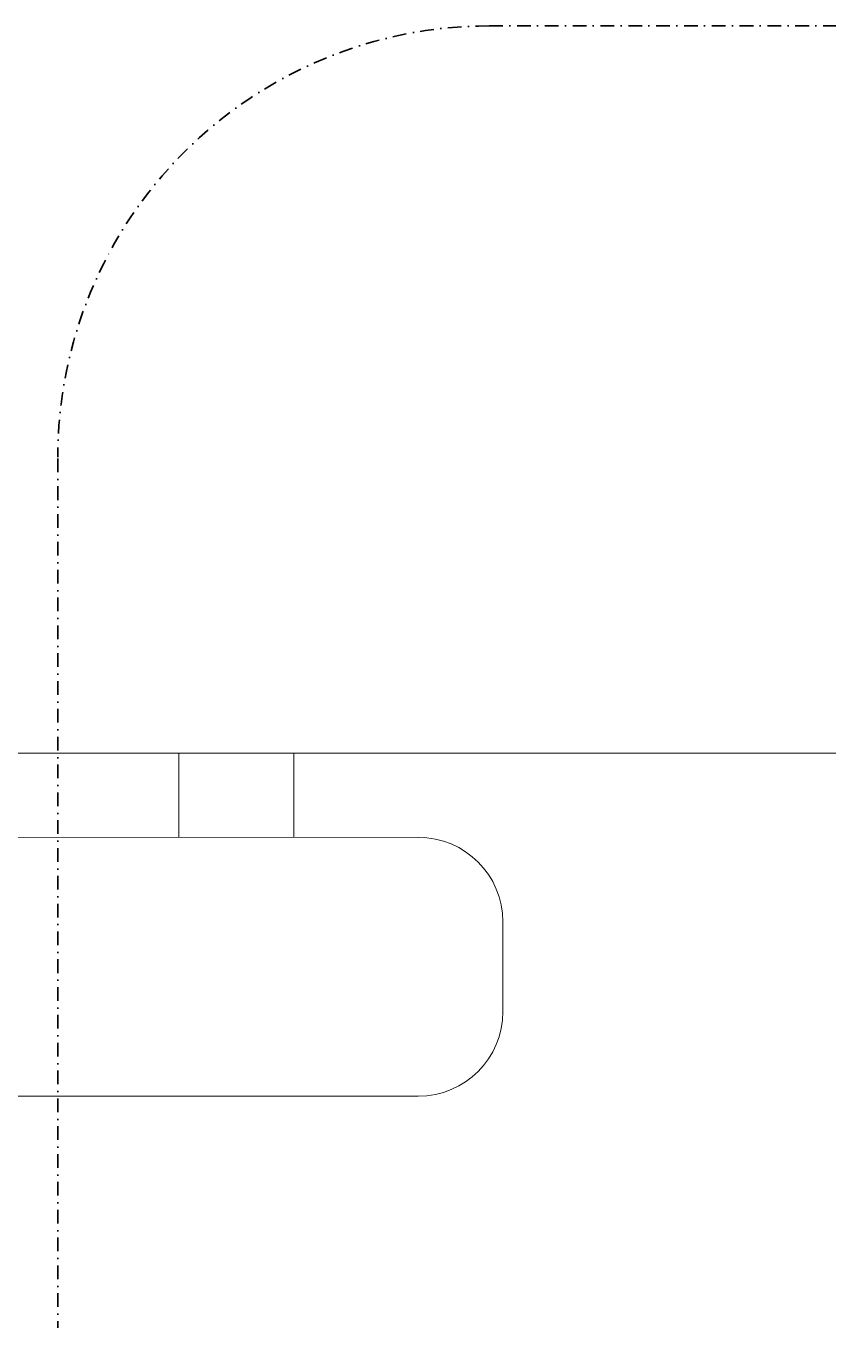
# Model space of a CAD drawing. Extents: x -12260 to 184725, y -29287 to 19916.
# Drawn here: x 39842.3 to 40028.2, y 6135 to 6435.1 of the extents above; entities that cross this region are included whole.
import ezdxf

# ---------------------------------------------------------------- set-up
doc = ezdxf.new("R2010")
doc.units = 0
doc.header["$LTSCALE"] = 0.25
doc.linetypes.add('DASHDOT', pattern=[25.4, 12.7, -6.35, 0, -6.35])
for name, color, linetype, lineweight in [('01-First Floor-FUR$0$LOADING', 253, 'Continuous', 5), ('01-First Floor-FUR$0$NEW Wall', 166, 'Continuous', 5), ('E-LITE-CLNG-CNDT', 6, 'DASHDOT', 35)]:
    doc.layers.add(name, color=color, linetype=linetype, lineweight=lineweight)

# ---------------------------------------------------------------- blocks, each defined once
blk = doc.blocks.new('*X334')
at = {"color": 0}
for p, q in [((5, 3), (5, 3)), ((5, 3), (5, 3)), ((5, 3), (5, 3)), ((5, 3), (5, 3)), ((5, 3), (5, 3)), ((5, 3), (5, 3)), ((5, 3), (5, 3)), ((5, 3), (5, 3)), ((5, 3), (5, 3)), ((5, 3), (5, 3)), ((5, 3), (5, 3)), ((5, 3), (5, 3)), ((5, 3), (5, 3)), ((5, 3), (5, 3)), ((5, 3), (5, 3)), ((5, 3), (5, 3)), ((5, 3), (5, 3)), ((5, 3), (5, 3)), ((5, 3), (5, 3)), ((5, 3), (5, 3)), ((5, 3), (5, 3)), ((5, 3), (5, 3)), ((5, 3), (5, 3)), ((5, 3), (5, 3)), ((5, 3), (5, 3)), ((5, 3), (5, 3)), ((5, 3), (5, 3)), ((5, 3), (5, 3)), ((5, 3), (5, 3)), ((5, 3), (5, 3)), ((5, 3), (5, 3)), ((5, 3), (5, 3)), ((5, 3), (5, 3)), ((5, 3), (5, 3)), ((5, 3), (5, 3)), ((5, 3), (5, 3)), ((5, 3), (5, 3)), ((5, 3), (5, 3)), ((5, 3), (5, 3)), ((5, 3), (5, 3)), ((5, 3), (5, 3)), ((5, 3), (5, 3)), ((5, 3), (5, 3)), ((5, 3), (5, 3)), ((5, 3), (5, 3)), ((5, 3), (5, 3)), ((5, 3), (5, 3)), ((5, 3), (5, 3)), ((5, 3), (5, 3)), ((5, 3), (5, 3)), ((5, 3), (5, 3)), ((5, 3), (5, 3)), ((5, 3), (5, 3)), ((5, 3), (5, 3)), ((5, 3), (5, 3)), ((5, 3), (5, 3)), ((5, 3), (5, 3)), ((5, 3), (5, 3)), ((5, 3), (5, 3)), ((5, 3), (5, 3)), ((5, 3), (5, 3)), ((5, 3), (5, 3)), ((5, 3), (5, 3)), ((5, 3), (5, 3)), ((5, 3), (5, 3)), ((5, 3), (5, 3)), ((6, 3), (5, 3)), ((5, 3), (5, 3)), ((6, 3), (5, 3)), ((5, 3), (5, 3)), ((6, 3), (5, 3)), ((5, 3), (5, 3)), ((6, 3), (5, 3)), ((5, 3), (5, 3)), ((5, 3), (5, 3)), ((5, 3), (5, 3)), ((5, 3), (5, 3)), ((5, 3), (5, 3)), ((5, 3), (5, 3)), ((5, 3), (5, 3)), ((5, 3), (5, 3)), ((5, 3), (5, 3)), ((5, 3), (5, 3)), ((5, 3), (5, 3)), ((5, 3), (5, 3)), ((5, 3), (5, 3)), ((5, 3), (5, 3)), ((5, 3), (5, 3)), ((5, 3), (5, 3)), ((5, 3), (5, 3)), ((5, 3), (5, 3)), ((5, 3), (5, 3)), ((5, 3), (5, 3)), ((5, 3), (5, 3)), ((5, 3), (5, 3)), ((5, 3), (5, 3)), ((6, 3), (6, 3)), ((6, 3), (6, 3)), ((6, 3), (6, 3)), ((6, 3), (6, 3)), ((6, 3), (6, 3)), ((6, 3), (6, 3)), ((6, 3), (6, 3)), ((6, 3), (6, 3)), ((6, 3), (6, 3)), ((6, 3), (6, 3)), ((6, 3), (6, 3)), ((6, 3), (6, 3)), ((6, 3), (6, 3)), ((6, 3), (6, 3)), ((6, 3), (6, 3)), ((6, 3), (6, 3)), ((6, 3), (6, 3)), ((6, 3), (6, 3)), ((6, 3), (6, 3)), ((6, 3), (6, 3)), ((6, 3), (6, 3)), ((6, 3), (6, 3)), ((6, 3), (6, 3)), ((6, 3), (6, 3)), ((6, 3), (6, 3)), ((6, 3), (6, 3)), ((6, 3), (6, 3)), ((6, 3), (6, 3)), ((6, 3), (6, 3)), ((6, 3), (6, 3)), ((6, 3), (6, 3)), ((6, 3), (6, 3)), ((6, 3), (6, 3)), ((6, 3), (6, 3)), ((6, 3), (6, 3)), ((6, 3), (6, 3)), ((6, 3), (6, 3)), ((6, 3), (6, 3)), ((6, 3), (6, 3)), ((6, 3), (6, 3)), ((6, 3), (6, 3)), ((6, 3), (6, 3)), ((6, 3), (6, 3)), ((6, 3), (6, 3)), ((6, 3), (6, 3)), ((6, 3), (6, 3)), ((6, 3), (6, 3)), ((6, 3), (6, 3)), ((6, 3), (6, 3)), ((6, 3), (6, 3)), ((6, 3), (6, 3)), ((6, 3), (6, 3)), ((6, 3), (6, 3)), ((6, 3), (6, 3)), ((6, 3), (6, 3)), ((6, 3), (6, 3)), ((6, 3), (6, 3)), ((6, 3), (6, 3)), ((6, 3), (6, 3)), ((6, 3), (6, 3)), ((6, 3), (6, 3)), ((6, 3), (6, 3)), ((6, 3), (6, 3)), ((6, 3), (6, 3)), ((6, 3), (6, 3)), ((6, 3), (6, 3)), ((6, 3), (6, 3)), ((6, 3), (6, 3)), ((6, 3), (6, 3)), ((6, 3), (6, 3)), ((6, 3), (6, 3)), ((6, 3), (6, 3)), ((6, 3), (6, 3)), ((6, 3), (6, 3)), ((6, 3), (6, 3)), ((6, 3), (6, 3)), ((6, 3), (6, 3)), ((6, 3), (6, 3)), ((6, 3), (6, 3)), ((6, 3), (6, 3)), ((6, 3), (6, 3)), ((6, 3), (6, 3)), ((6, 3), (6, 3)), ((6, 3), (6, 3)), ((6, 3), (6, 3)), ((6, 3), (6, 3)), ((6, 3), (6, 3)), ((6, 3), (6, 3)), ((6, 3), (6, 3)), ((6, 3), (6, 3)), ((6, 3), (6, 3)), ((6, 3), (6, 3)), ((6, 3), (6, 3)), ((6, 3), (6, 3)), ((6, 3), (6, 3)), ((6, 3), (6, 3)), ((6, 3), (6, 3)), ((6, 3), (6, 3)), ((6, 3), (6, 3)), ((6, 3), (6, 3)), ((6, 3), (6, 3)), ((6, 3), (6, 3)), ((6, 3), (6, 3)), ((6, 3), (6, 3)), ((6, 3), (6, 3)), ((6, 3), (6, 3)), ((6, 3), (6, 3)), ((6, 3), (6, 3)), ((6, 3), (6, 3)), ((6, 3), (6, 3)), ((6, 3), (6, 3)), ((6, 3), (6, 3)), ((6, 3), (6, 3)), ((6, 3), (6, 3)), ((6, 3), (6, 3)), ((6, 3), (6, 3)), ((6, 3), (6, 3)), ((6, 3), (6, 3)), ((6, 3), (6, 3)), ((6, 3), (6, 3)), ((6, 3), (6, 3)), ((6, 3), (6, 3)), ((6, 3), (6, 3)), ((6, 3), (6, 3)), ((6, 3), (6, 3)), ((6, 3), (6, 3)), ((6, 3), (6, 3)), ((6, 3), (6, 3)), ((6, 3), (6, 3)), ((6, 3), (6, 3)), ((6, 3), (6, 3)), ((6, 3), (6, 3)), ((6, 3), (6, 3)), ((6, 3), (6, 3)), ((6, 3), (6, 3)), ((6, 3), (6, 3)), ((6, 3), (6, 3)), ((6, 3), (6, 3)), ((6, 3), (6, 3)), ((6, 3), (6, 3)), ((6, 3), (6, 3)), ((6, 3), (6, 3)), ((6, 3), (6, 3)), ((6, 3), (6, 3)), ((6, 3), (6, 3)), ((6, 3), (6, 3)), ((6, 3), (6, 3)), ((6, 3), (6, 3)), ((6, 3), (6, 3)), ((6, 3), (6, 3)), ((6, 3), (6, 3)), ((6, 3), (6, 3)), ((6, 3), (6, 3)), ((6, 3), (6, 3)), ((6, 3), (6, 3)), ((6, 3), (6, 3)), ((6, 3), (6, 3)), ((6, 3), (6, 3)), ((6, 3), (6, 3)), ((6, 3), (6, 3)), ((6, 3), (6, 3)), ((6, 3), (6, 3)), ((6, 3), (6, 3)), ((6, 3), (6, 3)), ((6, 3), (6, 3)), ((6, 3), (6, 3)), ((6, 3), (6, 3)), ((6, 3), (6, 3)), ((6, 3), (6, 3)), ((6, 3), (6, 3)), ((6, 3), (6, 3)), ((6, 3), (6, 3)), ((6, 3), (6, 3)), ((6, 3), (6, 3)), ((6, 3), (6, 3)), ((6, 3), (6, 3)), ((6, 3), (6, 3)), ((6, 3), (6, 3)), ((6, 3), (6, 3)), ((6, 3), (6, 3)), ((6, 3), (6, 3)), ((6, 3), (6, 3)), ((6, 3), (6, 3)), ((6, 3), (6, 3)), ((6, 3), (6, 3)), ((6, 3), (6, 3)), ((6, 3), (6, 3)), ((6, 3), (6, 3)), ((6, 3), (6, 3)), ((6, 3), (6, 3)), ((6, 3), (6, 3)), ((6, 3), (6, 3)), ((6, 3), (6, 3)), ((6, 3), (6, 3)), ((6, 3), (6, 3)), ((6, 3), (6, 3)), ((6, 3), (6, 3)), ((6, 3), (6, 3)), ((6, 3), (6, 3)), ((6, 3), (6, 3)), ((6, 3), (6, 3)), ((6, 3), (6, 3)), ((6, 3), (6, 3)), ((6, 3), (6, 3)), ((6, 3), (5, 3)), ((6, 3), (5, 3)), ((6, 3), (5, 3)), ((6, 3), (5, 3)), ((6, 3), (5, 3)), ((6, 3), (6, 3)), ((6, 3), (6, 3)), ((6, 3), (6, 3)), ((6, 3), (6, 3)), ((6, 3), (6, 3)), ((6, 3), (6, 3)), ((6, 3), (6, 3)), ((6, 3), (6, 3)), ((6, 3), (6, 3)), ((6, 3), (6, 3)), ((6, 3), (6, 3)), ((6, 3), (6, 3)), ((6, 3), (6, 3)), ((6, 3), (6, 3)), ((6, 3), (6, 3)), ((6, 3), (6, 3)), ((6, 3), (6, 3)), ((6, 3), (6, 3)), ((6, 3), (6, 3)), ((6, 3), (6, 3)), ((6, 3), (6, 3)), ((6, 3), (6, 3)), ((6, 3), (6, 3)), ((6, 3), (6, 3)), ((6, 3), (6, 3)), ((6, 3), (6, 3)), ((6, 3), (6, 3)), ((6, 3), (6, 3)), ((6, 3), (6, 3)), ((6, 3), (6, 3)), ((6, 3), (6, 3)), ((6, 3), (6, 3)), ((6, 3), (6, 3)), ((6, 3), (6, 3)), ((6, 3), (6, 3)), ((6, 3), (6, 3)), ((6, 3), (6, 3)), ((6, 3), (6, 3)), ((6, 3), (6, 3)), ((6, 3), (6, 3)), ((6, 3), (6, 3)), ((6, 3), (6, 3)), ((6, 3), (6, 3)), ((6, 3), (6, 3)), ((6, 3), (6, 3)), ((6, 3), (6, 3)), ((6, 3), (6, 3)), ((6, 3), (6, 3)), ((6, 3), (6, 3)), ((6, 3), (6, 3)), ((6, 3), (6, 3)), ((6, 3), (6, 3)), ((6, 3), (6, 3)), ((6, 3), (6, 3)), ((6, 3), (6, 3)), ((6, 3), (6, 3)), ((6, 3), (6, 3)), ((6, 3), (6, 3)), ((6, 3), (6, 3)), ((6, 3), (6, 3)), ((6, 3), (6, 3)), ((6, 3), (6, 3)), ((6, 3), (6, 3)), ((6, 3), (6, 3)), ((6, 3), (6, 3)), ((6, 3), (6, 3)), ((6, 3), (6, 3)), ((6, 3), (6, 3)), ((6, 3), (6, 3)), ((6, 3), (6, 3)), ((6, 3), (6, 3)), ((6, 3), (6, 3)), ((6, 3), (6, 3)), ((6, 3), (6, 3)), ((6, 3), (6, 3)), ((6, 3), (6, 3)), ((6, 3), (6, 3)), ((6, 3), (6, 3)), ((6, 3), (6, 3)), ((6, 3), (6, 3)), ((6, 3), (6, 3)), ((6, 3), (6, 3)), ((6, 3), (6, 3)), ((6, 3), (6, 3)), ((6, 3), (6, 3)), ((6, 3), (6, 3)), ((6, 3), (6, 3)), ((6, 3), (6, 3)), ((6, 3), (6, 3)), ((6, 3), (6, 3)), ((6, 3), (6, 3)), ((6, 3), (6, 3)), ((6, 3), (6, 3)), ((6, 3), (6, 3)), ((6, 3), (6, 3)), ((6, 3), (6, 3)), ((6, 3), (6, 3)), ((6, 3), (6, 3)), ((6, 3), (6, 3)), ((6, 3), (6, 3)), ((6, 3), (6, 3)), ((6, 3), (6, 3)), ((6, 3), (6, 3)), ((6, 3), (6, 3)), ((6, 3), (6, 3)), ((6, 3), (6, 3)), ((6, 3), (6, 3)), ((6, 3), (6, 3)), ((6, 3), (6, 3)), ((6, 3), (6, 3)), ((6, 3), (6, 3)), ((6, 3), (6, 3)), ((6, 3), (6, 3)), ((6, 3), (6, 3)), ((6, 3), (6, 3)), ((6, 3), (6, 3)), ((6, 3), (6, 3)), ((6, 3), (6, 3)), ((6, 3), (6, 3)), ((6, 3), (6, 3)), ((6, 3), (6, 3)), ((6, 3), (6, 3)), ((6, 3), (6, 3)), ((6, 3), (6, 3)), ((6, 3), (6, 3)), ((6, 3), (6, 3)), ((6, 3), (6, 3)), ((6, 3), (6, 3)), ((6, 3), (6, 3)), ((6, 3), (6, 3)), ((6, 3), (6, 3)), ((6, 3), (6, 3)), ((6, 3), (6, 3)), ((6, 3), (6, 3)), ((6, 3), (6, 3)), ((6, 3), (6, 3)), ((6, 3), (6, 3)), ((6, 3), (6, 3)), ((6, 3), (6, 3)), ((6, 3), (6, 3)), ((6, 3), (6, 3)), ((6, 3), (6, 3)), ((6, 3), (6, 3)), ((6, 3), (6, 3)), ((6, 3), (6, 3)), ((6, 3), (6, 3)), ((6, 3), (6, 3)), ((6, 3), (6, 3)), ((6, 3), (6, 3)), ((6, 3), (6, 3)), ((6, 3), (6, 3)), ((6, 3), (6, 3)), ((6, 3), (6, 3)), ((6, 3), (6, 3)), ((6, 3), (6, 3)), ((6, 3), (6, 3)), ((6, 3), (6, 3)), ((6, 3), (6, 3)), ((6, 3), (6, 3)), ((6, 3), (6, 3)), ((6, 3), (6, 3)), ((6, 3), (6, 3)), ((6, 3), (6, 3)), ((6, 3), (6, 3)), ((6, 3), (6, 3)), ((6, 3), (6, 3)), ((6, 3), (6, 3)), ((6, 3), (6, 3)), ((6, 3), (6, 3)), ((6, 3), (6, 3)), ((6, 3), (6, 3)), ((6, 3), (6, 3)), ((6, 3), (6, 3)), ((6, 3), (6, 3)), ((6, 3), (6, 3)), ((6, 3), (6, 3)), ((6, 3), (6, 3)), ((6, 3), (6, 3)), ((6, 3), (6, 3)), ((6, 3), (6, 3)), ((6, 3), (6, 3)), ((6, 3), (6, 3)), ((6, 3), (6, 3)), ((6, 3), (6, 3)), ((6, 3), (6, 3)), ((6, 3), (6, 3)), ((6, 3), (6, 3)), ((6, 3), (6, 3)), ((6, 3), (6, 3)), ((6, 3), (6, 3)), ((6, 3), (6, 3)), ((6, 3), (6, 3)), ((6, 3), (6, 3)), ((6, 3), (6, 3)), ((6, 3), (6, 3)), ((6, 3), (6, 3)), ((6, 3), (6, 3)), ((6, 3), (6, 3)), ((6, 3), (6, 3)), ((6, 3), (6, 3)), ((6, 3), (6, 3)), ((6, 3), (6, 3)), ((6, 3), (6, 3)), ((6, 3), (6, 3)), ((6, 3), (6, 3)), ((6, 3), (6, 3)), ((6, 3), (6, 3)), ((6, 3), (6, 3)), ((6, 3), (6, 3)), ((6, 3), (6, 3)), ((6, 3), (6, 3)), ((6, 3), (6, 3)), ((6, 3), (6, 3)), ((6, 3), (6, 3)), ((6, 3), (6, 3)), ((6, 3), (6, 3)), ((6, 3), (6, 3)), ((6, 3), (6, 3)), ((6, 3), (6, 3)), ((6, 3), (6, 3)), ((6, 3), (6, 3)), ((6, 3), (6, 3)), ((6, 3), (6, 3)), ((6, 3), (6, 3)), ((6, 3), (6, 3)), ((6, 3), (6, 3)), ((6, 3), (6, 3)), ((6, 3), (6, 3)), ((6, 3), (6, 3)), ((6, 3), (6, 3)), ((6, 3), (6, 3)), ((6, 3), (6, 3)), ((6, 3), (6, 3)), ((6, 3), (6, 3)), ((6, 3), (6, 3)), ((6, 3), (6, 3)), ((6, 3), (6, 3)), ((6, 3), (6, 3)), ((6, 3), (6, 3)), ((6, 3), (6, 3)), ((6, 3), (6, 3)), ((6, 3), (6, 3)), ((6, 3), (6, 3)), ((6, 3), (6, 3)), ((6, 3), (6, 3)), ((6, 3), (6, 3)), ((6, 3), (6, 3)), ((6, 3), (6, 3)), ((6, 3), (6, 3)), ((6, 3), (6, 3)), ((6, 3), (6, 3)), ((6, 3), (6, 3)), ((6, 3), (6, 3)), ((6, 3), (6, 3)), ((6, 3), (6, 3)), ((6, 3), (6, 3)), ((6, 3), (6, 3)), ((6, 3), (6, 3)), ((6, 3), (6, 3)), ((6, 3), (6, 3)), ((6, 3), (6, 3)), ((6, 3), (6, 3)), ((6, 3), (6, 3)), ((6, 3), (6, 3)), ((6, 3), (6, 3)), ((6, 3), (6, 3)), ((6, 3), (6, 3)), ((6, 3), (6, 3)), ((6, 3), (6, 3)), ((6, 3), (6, 3)), ((6, 3), (6, 3)), ((6, 3), (6, 3)), ((6, 3), (6, 3)), ((6, 3), (6, 3)), ((6, 3), (6, 3)), ((6, 3), (6, 3)), ((6, 3), (6, 3)), ((6, 3), (6, 3)), ((6, 3), (6, 3)), ((6, 3), (6, 3)), ((6, 3), (6, 3)), ((6, 3), (6, 3)), ((6, 3), (6, 3)), ((6, 3), (6, 3)), ((6, 3), (6, 3)), ((6, 3), (6, 3)), ((6, 3), (6, 3)), ((6, 3), (6, 3)), ((6, 3), (6, 3)), ((6, 3), (6, 3)), ((6, 3), (6, 3)), ((6, 3), (6, 3)), ((6, 3), (6, 3)), ((6, 3), (6, 3)), ((6, 3), (6, 3)), ((6, 3), (6, 3)), ((6, 3), (6, 3)), ((6, 3), (6, 3)), ((6, 3), (6, 3)), ((6, 3), (6, 3)), ((6, 3), (6, 3)), ((6, 3), (6, 3)), ((6, 3), (6, 3)), ((6, 3), (6, 3)), ((6, 3), (6, 3)), ((6, 3), (6, 3)), ((6, 3), (6, 3)), ((6, 3), (6, 3)), ((6, 3), (6, 3)), ((6, 3), (6, 3)), ((6, 3), (6, 3)), ((6, 3), (6, 3)), ((6, 3), (6, 3)), ((6, 3), (6, 3)), ((6, 3), (6, 3)), ((6, 3), (6, 3)), ((6, 3), (6, 3))]:
    blk.add_line(p, q, dxfattribs=at)
blk = doc.blocks.new('*X335')
at = {"color": 0}
for p, q in [((13, 1), (13, 1)), ((13, 1), (13, 1)), ((13, 1), (13, 1)), ((13, 1), (13, 1)), ((13, 1), (13, 1)), ((13, 1), (13, 1)), ((13, 1), (13, 1)), ((13, 1), (13, 1)), ((13, 1), (13, 1)), ((13, 1), (13, 1)), ((13, 1), (13, 1)), ((13, 1), (13, 1)), ((13, 1), (13, 1)), ((13, 1), (13, 1)), ((13, 1), (13, 1)), ((13, 1), (14, 1)), ((13, 1), (14, 1)), ((13, 1), (14, 1)), ((13, 1), (13, 1)), ((13, 1), (13, 1)), ((13, 1), (13, 1)), ((13, 1), (13, 1)), ((13, 1), (13, 1)), ((13, 1), (13, 1)), ((13, 1), (13, 1)), ((13, 1), (13, 1)), ((13, 1), (13, 1)), ((13, 1), (13, 1)), ((13, 1), (13, 1)), ((13, 1), (13, 1)), ((13, 1), (13, 1)), ((13, 1), (13, 1)), ((13, 1), (13, 1)), ((13, 1), (13, 1)), ((13, 1), (13, 1)), ((13, 1), (13, 1)), ((13, 1), (13, 1)), ((13, 1), (13, 1)), ((13, 1), (13, 1)), ((13, 1), (13, 1)), ((13, 1), (13, 1)), ((13, 1), (13, 1)), ((13, 1), (13, 1)), ((13, 1), (13, 1)), ((13, 1), (13, 1)), ((13, 1), (13, 1)), ((13, 1), (13, 1)), ((13, 1), (13, 1)), ((13, 1), (13, 1)), ((13, 1), (13, 1)), ((13, 1), (13, 1)), ((13, 1), (13, 1)), ((13, 1), (13, 1)), ((13, 1), (13, 1)), ((13, 1), (13, 1)), ((13, 1), (13, 1)), ((13, 1), (13, 1)), ((13, 1), (13, 1)), ((13, 1), (13, 1)), ((13, 1), (13, 1)), ((13, 1), (13, 1)), ((13, 1), (13, 1)), ((13, 1), (13, 1)), ((13, 1), (13, 1)), ((13, 1), (13, 1)), ((13, 1), (13, 1)), ((13, 1), (13, 1)), ((13, 1), (13, 1)), ((13, 1), (13, 1)), ((13, 1), (13, 1)), ((13, 1), (13, 1)), ((13, 1), (13, 1)), ((13, 1), (13, 1)), ((13, 1), (13, 1)), ((13, 1), (13, 1)), ((13, 1), (13, 1)), ((13, 1), (13, 1)), ((13, 1), (13, 1)), ((13, 1), (13, 1)), ((13, 1), (13, 1)), ((13, 1), (13, 1)), ((13, 1), (13, 1)), ((13, 1), (13, 1)), ((13, 1), (13, 1)), ((13, 1), (13, 1)), ((13, 1), (13, 1)), ((13, 1), (13, 1)), ((13, 1), (13, 1)), ((13, 1), (13, 1)), ((13, 1), (13, 1)), ((13, 1), (13, 1)), ((13, 1), (13, 1)), ((13, 1), (13, 1)), ((13, 1), (13, 1)), ((13, 1), (13, 1)), ((13, 1), (13, 1)), ((13, 1), (13, 1)), ((13, 1), (13, 1)), ((13, 1), (13, 1)), ((13, 1), (13, 1)), ((13, 1), (13, 1)), ((13, 1), (13, 1)), ((13, 1), (13, 1)), ((13, 1), (13, 1)), ((13, 1), (13, 1)), ((13, 1), (13, 1)), ((13, 1), (13, 1)), ((13, 1), (13, 1)), ((13, 1), (13, 1)), ((13, 1), (13, 1)), ((13, 1), (13, 1)), ((13, 1), (13, 1)), ((13, 1), (13, 1)), ((13, 1), (13, 1)), ((13, 1), (13, 1)), ((13, 1), (13, 1)), ((13, 1), (13, 1)), ((13, 1), (13, 1)), ((13, 1), (13, 1)), ((13, 1), (13, 1)), ((13, 1), (13, 1)), ((13, 1), (13, 1)), ((13, 1), (13, 1)), ((13, 1), (14, 1)), ((13, 0), (13, 0)), ((13, 0), (13, 0)), ((13, 0), (13, 0)), ((13, 0), (13, 0)), ((13, 0), (13, 0)), ((13, 0), (13, 0)), ((13, 0), (13, 0)), ((13, 0), (13, 0)), ((13, 0), (13, 0)), ((13, 0), (13, 0)), ((13, 0), (13, 0)), ((13, 0), (13, 0)), ((13, 0), (13, 0)), ((13, 0), (13, 0)), ((13, 0), (13, 0)), ((13, 0), (13, 0)), ((13, 0), (13, 0)), ((13, 0), (13, 0)), ((13, 0), (13, 0)), ((13, 0), (13, 0)), ((13, 0), (13, 0)), ((13, 0), (13, 0)), ((13, 0), (13, 0)), ((13, 0), (13, 0)), ((13, 0), (13, 0)), ((13, 0), (13, 0)), ((13, 0), (13, 0)), ((13, 0), (13, 0)), ((13, 0), (13, 0)), ((13, 0), (13, 0)), ((13, 0), (13, 0)), ((13, 0), (13, 0)), ((13, 0), (13, 0)), ((13, 0), (13, 0)), ((13, 0), (13, 0)), ((13, 0), (13, 0)), ((13, 0), (13, 0)), ((13, 0), (13, 0)), ((13, 0), (13, 0)), ((13, 0), (13, 0)), ((13, 0), (13, 0)), ((13, 0), (13, 0)), ((13, 0), (13, 0)), ((13, 0), (13, 0)), ((13, 0), (13, 0)), ((13, 0), (13, 0)), ((13, 0), (13, 0)), ((13, 0), (13, 0)), ((13, 0), (14, 0)), ((13, 0), (14, 0)), ((13, 0), (13, 0)), ((13, 0), (14, 0)), ((14, 1), (14, 1)), ((14, 1), (14, 1)), ((14, 1), (14, 1)), ((14, 1), (14, 1)), ((14, 1), (14, 1)), ((14, 1), (14, 1)), ((14, 1), (14, 1)), ((14, 1), (14, 1)), ((14, 1), (14, 1)), ((14, 1), (14, 1)), ((14, 1), (14, 1)), ((14, 1), (14, 1)), ((14, 1), (14, 1)), ((14, 1), (14, 1)), ((14, 1), (14, 1)), ((14, 1), (14, 1)), ((14, 1), (14, 1)), ((14, 1), (14, 1)), ((14, 1), (14, 1)), ((14, 1), (14, 1)), ((14, 1), (14, 1)), ((14, 1), (14, 1)), ((14, 1), (14, 1)), ((14, 1), (14, 1)), ((14, 1), (14, 1)), ((14, 1), (14, 1)), ((14, 1), (14, 1)), ((14, 1), (14, 1)), ((14, 1), (14, 1)), ((14, 1), (14, 1)), ((14, 1), (14, 1)), ((14, 1), (14, 1)), ((14, 1), (14, 1)), ((14, 1), (14, 1)), ((14, 1), (14, 1)), ((14, 1), (14, 1)), ((14, 1), (14, 1)), ((14, 1), (14, 1)), ((14, 1), (14, 1)), ((14, 1), (14, 1)), ((14, 1), (14, 1)), ((14, 1), (14, 1)), ((14, 1), (14, 1)), ((14, 1), (14, 1)), ((14, 1), (14, 1)), ((14, 1), (14, 1)), ((14, 1), (14, 1)), ((14, 1), (14, 1)), ((14, 1), (14, 1)), ((14, 1), (14, 1)), ((14, 1), (14, 1)), ((14, 1), (14, 1)), ((14, 1), (14, 1)), ((14, 1), (14, 1)), ((14, 1), (14, 1)), ((14, 1), (14, 1)), ((14, 1), (14, 1)), ((14, 1), (14, 1)), ((14, 1), (14, 1)), ((14, 1), (14, 1)), ((14, 1), (14, 1)), ((14, 1), (14, 1)), ((14, 1), (14, 1)), ((14, 1), (14, 1)), ((14, 1), (14, 1)), ((14, 1), (14, 1)), ((14, 1), (14, 1)), ((14, 1), (14, 1)), ((14, 1), (14, 1)), ((14, 1), (14, 1)), ((14, 1), (14, 1)), ((14, 1), (14, 1)), ((14, 1), (14, 1)), ((14, 1), (14, 1)), ((14, 1), (14, 1)), ((14, 1), (14, 1)), ((14, 1), (14, 1)), ((14, 1), (14, 1)), ((14, 1), (14, 1)), ((14, 1), (14, 1)), ((14, 1), (14, 1)), ((14, 1), (14, 1)), ((14, 1), (14, 1)), ((14, 1), (14, 1)), ((14, 1), (14, 1)), ((14, 1), (14, 1)), ((14, 1), (14, 1)), ((14, 1), (14, 1)), ((14, 1), (14, 1)), ((14, 1), (14, 1)), ((14, 1), (14, 1)), ((14, 1), (14, 1)), ((14, 1), (14, 1)), ((14, 1), (14, 1)), ((14, 0), (14, 0)), ((14, 0), (14, 0)), ((14, 0), (14, 0)), ((14, 0), (14, 0)), ((14, 0), (14, 0)), ((14, 0), (14, 0)), ((14, 0), (14, 0)), ((14, 0), (14, 0)), ((14, 0), (14, 0)), ((14, 0), (14, 0)), ((14, 0), (14, 0)), ((14, 0), (14, 0)), ((14, 0), (14, 0)), ((14, 0), (14, 0)), ((14, 0), (14, 0)), ((14, 0), (14, 0)), ((14, 0), (14, 0)), ((14, 0), (14, 0)), ((14, 0), (14, 0)), ((14, 0), (14, 0)), ((14, 0), (14, 0)), ((14, 0), (14, 0)), ((14, 0), (14, 0)), ((14, 0), (14, 0)), ((14, 0), (14, 0)), ((14, 0), (14, 0)), ((14, 0), (14, 0)), ((14, 0), (14, 0)), ((14, 0), (14, 0)), ((14, 0), (14, 0)), ((14, 0), (14, 0)), ((14, 0), (14, 0)), ((14, 0), (14, 0)), ((14, 0), (14, 0)), ((14, 0), (14, 0)), ((14, 0), (14, 0)), ((14, 0), (14, 0)), ((14, 0), (14, 0)), ((14, 0), (14, 0)), ((14, 0), (14, 0)), ((14, 0), (14, 0)), ((14, 0), (14, 0)), ((14, 0), (14, 0)), ((14, 0), (14, 0)), ((14, 0), (14, 0)), ((14, 0), (14, 0)), ((14, 0), (14, 0)), ((14, 0), (14, 0)), ((13, 0), (13, 0)), ((13, 0), (14, 0)), ((13, 0), (13, 0)), ((13, 0), (14, 0)), ((13, 0), (13, 0)), ((13, 0), (14, 0)), ((13, 0), (13, 0)), ((13, 0), (13, 0)), ((13, 0), (13, 0)), ((13, 0), (13, 0)), ((13, 0), (14, 0)), ((13, 0), (13, 0)), ((13, 0), (14, 0)), ((13, 0), (13, 0)), ((13, 0), (14, 0)), ((13, 0), (13, 0)), ((13, 0), (14, 0)), ((13, 0), (13, 0)), ((13, 0), (14, 0)), ((13, 0), (13, 0)), ((13, 0), (14, 0)), ((13, 0), (13, 0)), ((13, 0), (14, 0)), ((13, 0), (13, 0)), ((13, 0), (13, 0)), ((13, 0), (13, 0)), ((13, 0), (14, 0)), ((13, 0), (13, 0)), ((13, 0), (14, 0)), ((13, 0), (13, 0)), ((13, 0), (14, 0)), ((13, 0), (13, 0)), ((13, 0), (14, 0)), ((13, 0), (13, 0)), ((13, 0), (13, 0)), ((13, 0), (13, 0)), ((13, 0), (13, 0)), ((13, 0), (13, 0)), ((13, 0), (13, 0)), ((13, 0), (13, 0)), ((13, 0), (13, 0)), ((13, 0), (13, 0)), ((13, 0), (13, 0)), ((13, 0), (13, 0)), ((13, 0), (13, 0)), ((13, 0), (13, 0)), ((13, 0), (13, 0)), ((13, 0), (13, 0)), ((13, 0), (13, 0)), ((13, 0), (13, 0)), ((13, 0), (13, 0)), ((13, 0), (13, 0)), ((13, 0), (13, 0)), ((13, 0), (13, 0)), ((13, 0), (13, 0)), ((13, 0), (13, 0)), ((13, 0), (13, 0)), ((13, 0), (13, 0)), ((13, 0), (13, 0)), ((13, 0), (13, 0)), ((13, 0), (13, 0)), ((13, 0), (13, 0)), ((13, 0), (13, 0)), ((13, 0), (13, 0)), ((13, -1), (13, -1)), ((13, -1), (13, -1)), ((13, -1), (13, -1)), ((13, -1), (13, -1)), ((13, -1), (13, -1)), ((13, -1), (14, -1)), ((13, -1), (13, -1)), ((14, 0), (14, 0)), ((14, 0), (14, 0)), ((14, 0), (14, 0)), ((14, 0), (14, 0)), ((14, 0), (14, 0)), ((14, 0), (14, 0)), ((14, 0), (14, 0)), ((14, 0), (14, 0)), ((14, 0), (14, 0)), ((14, 0), (14, 0)), ((14, 0), (14, 0)), ((14, 0), (14, 0)), ((14, 0), (14, 0)), ((14, 0), (14, 0)), ((14, 0), (14, 0)), ((13, 0), (14, 0)), ((14, 0), (14, 0)), ((14, 0), (14, 0)), ((14, 0), (14, 0)), ((14, 0), (14, 0)), ((14, 0), (14, 0)), ((14, 0), (14, 0)), ((14, 0), (14, 0)), ((14, 0), (14, 0)), ((14, 0), (14, 0)), ((14, 0), (14, 0)), ((14, 0), (14, 0)), ((14, 0), (14, 0)), ((14, 0), (14, 0)), ((14, 0), (14, 0)), ((14, 0), (14, 0)), ((14, 0), (14, 0)), ((14, 0), (14, 0)), ((14, 0), (14, 0)), ((14, 0), (14, 0)), ((14, 0), (14, 0)), ((14, 0), (14, 0)), ((14, 0), (14, 0)), ((14, 0), (14, 0)), ((14, 0), (14, 0)), ((14, 0), (14, 0)), ((14, 0), (14, 0)), ((14, 0), (14, 0)), ((14, 0), (14, 0)), ((14, 0), (14, 0)), ((14, 0), (14, 0)), ((14, 0), (14, 0)), ((14, 0), (14, 0)), ((14, 0), (14, 0)), ((14, 0), (14, 0)), ((14, -1), (14, -1)), ((14, -1), (14, -1)), ((14, -1), (14, -1)), ((14, -1), (14, -1)), ((14, -1), (14, -1))]:
    blk.add_line(p, q, dxfattribs=at)
blk = doc.blocks.new('01-First Floor-FUR$0$GF21018-P')
at = {"color": 0}
for p, q in [((0.22049, 0.47563), (0.22049, 0.0675)), ((0.25963, 0.34221), (0.2804, 0.34221)), ((0.24001, 0.32259), (0.24001, 0.14)), ((0.30001, 0.32259), (0.30001, 0.14)), ((0.22049, 0.29372), (0.24001, 0.29372)), ((0.22049, 0.26708), (0.24001, 0.26708))]:
    blk.add_line(p, q, dxfattribs=at)
for points in [[(0.24001, 0.29372), (0.24001, 0.29372), (0.24001, 0.29372), (0.24001, 0.29372), (0.24001, 0.29372), (0.24001, 0.29372), (0.24001, 0.29372), (0.24001, 0.29372), (0.24001, 0.29372), (0.24001, 0.29372), (0.24001, 0.29372), (0.24001, 0.29372), (0.24001, 0.29372), (0.24001, 0.29372), (0.24001, 0.29372), (0.24001, 0.29372), (0.24001, 0.29372), (0.24001, 0.29372), (0.24001, 0.29372), (0.24001, 0.29372), (0.24001, 0.29372), (0.24001, 0.29372), (0.24001, 0.29372), (0.24001, 0.29372), (0.24001, 0.29372), (0.24001, 0.29372), (0.24001, 0.29372), (0.24001, 0.29372), (0.24001, 0.29372), (0.24001, 0.29372), (0.24001, 0.29372), (0.24001, 0.29372), (0.24001, 0.29372), (0.24001, 0.29372), (0.24001, 0.29372), (0.24001, 0.29372), (0.24001, 0.29372), (0.24001, 0.29372), (0.24001, 0.29372), (0.24001, 0.29372), (0.24001, 0.29372), (0.24001, 0.29372), (0.24001, 0.29372), (0.24001, 0.29372), (0.24001, 0.29372), (0.24001, 0.29372), (0.24001, 0.29372), (0.24001, 0.29372), (0.24001, 0.29372), (0.24001, 0.29372), (0.24001, 0.29372), (0.24001, 0.29372), (0.24001, 0.29372), (0.24001, 0.29372), (0.24001, 0.29372), (0.24001, 0.29372), (0.24001, 0.29372), (0.24001, 0.29372), (0.24001, 0.29372), (0.24001, 0.29372), (0.24001, 0.29372), (0.24001, 0.29372), (0.24001, 0.29372), (0.24001, 0.29372), (0.24001, 0.29372), (0.24001, 0.29372), (0.24001, 0.29372), (0.24001, 0.29372), (0.24001, 0.29372), (0.24001, 0.29372), (0.24001, 0.29372), (0.24001, 0.29372), (0.24001, 0.29372), (0.24001, 0.29372), (0.24001, 0.29372), (0.24001, 0.29372), (0.24001, 0.29372), (0.24001, 0.29372), (0.24001, 0.29372), (0.24001, 0.29372), (0.24001, 0.29372), (0.24001, 0.29372), (0.24001, 0.29372), (0.24001, 0.29372), (0.24001, 0.29372), (0.24001, 0.29372), (0.24001, 0.29372), (0.24001, 0.29372), (0.24001, 0.29372), (0.24001, 0.29372), (0.24001, 0.29372), (0.24001, 0.29372), (0.24001, 0.29372), (0.24001, 0.29372), (0.24001, 0.29372), (0.24001, 0.29372), (0.24001, 0.29372), (0.24001, 0.29372), (0.24001, 0.29372), (0.24001, 0.29372), (0.24001, 0.29372), (0.24001, 0.29372), (0.24001, 0.29372), (0.24001, 0.29372), (0.24001, 0.29372), (0.24001, 0.29372), (0.24001, 0.29372), (0.24001, 0.29372), (0.24001, 0.29372), (0.24001, 0.29372), (0.24001, 0.29372), (0.24001, 0.29372), (0.24001, 0.29372), (0.24001, 0.29372), (0.24001, 0.29372), (0.24001, 0.29372), (0.24001, 0.29372), (0.24001, 0.29372), (0.24001, 0.29372), (0.24001, 0.29372), (0.24001, 0.29372), (0.24001, 0.29372), (0.24001, 0.29372), (0.24001, 0.29372), (0.24001, 0.29372), (0.24001, 0.29372), (0.24001, 0.29372), (0.24001, 0.29372), (0.24001, 0.29372), (0.24001, 0.29372), (0.24001, 0.29372), (0.24001, 0.29372), (0.24001, 0.29372), (0.24001, 0.29372), (0.24001, 0.29372), (0.24001, 0.29372), (0.24001, 0.29372), (0.24001, 0.29372), (0.24001, 0.29372), (0.24001, 0.29372), (0.24001, 0.29372), (0.24001, 0.29372), (0.24001, 0.29372), (0.24001, 0.29372), (0.24001, 0.29372), (0.24001, 0.29372), (0.24001, 0.29372), (0.24001, 0.29372), (0.24001, 0.29372), (0.24001, 0.29372), (0.24001, 0.29372), (0.24001, 0.29372), (0.24001, 0.29372), (0.24001, 0.29372), (0.24001, 0.29372), (0.24001, 0.29372), (0.24001, 0.29372), (0.24001, 0.29372), (0.24001, 0.29372), (0.24001, 0.29372), (0.24001, 0.29372), (0.24001, 0.29372), (0.24001, 0.29372), (0.24001, 0.29372), (0.24001, 0.29372), (0.24001, 0.29372), (0.24001, 0.29372), (0.24001, 0.29372), (0.24001, 0.29372), (0.24001, 0.29372), (0.24001, 0.29372), (0.24001, 0.29372), (0.24001, 0.29372), (0.24001, 0.29372), (0.24001, 0.29372), (0.24001, 0.29372), (0.24001, 0.29372), (0.24001, 0.29372), (0.24001, 0.29372), (0.24001, 0.29372), (0.24001, 0.29372), (0.24001, 0.29372), (0.24001, 0.29372), (0.24001, 0.29372), (0.24001, 0.29372), (0.24001, 0.29372), (0.24001, 0.29372), (0.24001, 0.29372), (0.24001, 0.29372), (0.24001, 0.29372), (0.24001, 0.29372), (0.24001, 0.29372), (0.24001, 0.29372), (0.24001, 0.29372), (0.24001, 0.29372), (0.24001, 0.29372), (0.24001, 0.29372), (0.24001, 0.29372), (0.24001, 0.29372), (0.24001, 0.29372), (0.24001, 0.29372), (0.24001, 0.29372), (0.24001, 0.29372), (0.24001, 0.29372), (0.24001, 0.29372), (0.24001, 0.29372), (0.24001, 0.29372), (0.24001, 0.29372), (0.24001, 0.29372), (0.24001, 0.29372), (0.24001, 0.29372), (0.24001, 0.29372), (0.24001, 0.29372), (0.24001, 0.29372), (0.24001, 0.29372), (0.24001, 0.29372), (0.24001, 0.29372), (0.24001, 0.29372), (0.24001, 0.29372), (0.24001, 0.29372), (0.24001, 0.29372), (0.24001, 0.29372), (0.24001, 0.29372), (0.24001, 0.29372), (0.24001, 0.29372), (0.24001, 0.29372), (0.24001, 0.29372), (0.24001, 0.29372), (0.24001, 0.29372), (0.24001, 0.29372), (0.24001, 0.29372), (0.24001, 0.29372), (0.24001, 0.29372), (0.24001, 0.29372), (0.24001, 0.29372), (0.24001, 0.29372), (0.24001, 0.29372), (0.24001, 0.29372), (0.24001, 0.29372), (0.24001, 0.29372), (0.24001, 0.29372), (0.24001, 0.29372), (0.24001, 0.29372), (0.24001, 0.29372), (0.24001, 0.29372), (0.24001, 0.29372), (0.24001, 0.29372), (0.24001, 0.29372), (0.24001, 0.29372), (0.24001, 0.29372), (0.24001, 0.29372), (0.24001, 0.29372), (0.24001, 0.29372), (0.24001, 0.29372), (0.24001, 0.29372), (0.24001, 0.29372), (0.24001, 0.29372), (0.24001, 0.29372), (0.24001, 0.29372), (0.24001, 0.29372), (0.24001, 0.29372), (0.24001, 0.29372), (0.24001, 0.29372), (0.24001, 0.29372), (0.24001, 0.29372), (0.24001, 0.29372), (0.24001, 0.29372), (0.24001, 0.29372), (0.24001, 0.29372), (0.24001, 0.29372), (0.24001, 0.29372), (0.24001, 0.29372), (0.24001, 0.29372), (0.24001, 0.29372), (0.24001, 0.29372), (0.24001, 0.29372), (0.24001, 0.29372)], [(0.24001, 0.29372), (0.24001, 0.29372), (0.24001, 0.29372), (0.24001, 0.29372), (0.24001, 0.29372), (0.24001, 0.29372), (0.24001, 0.29372), (0.24001, 0.29372), (0.24001, 0.29372), (0.24001, 0.29372), (0.24001, 0.29372), (0.24001, 0.29372), (0.24001, 0.29372), (0.24001, 0.29372), (0.24001, 0.29372), (0.24001, 0.29372), (0.24001, 0.29372), (0.24001, 0.29372), (0.24001, 0.29372), (0.24001, 0.29372), (0.24001, 0.29372), (0.24001, 0.29372), (0.24001, 0.29372), (0.24001, 0.29372), (0.24001, 0.29372), (0.24001, 0.29372), (0.24001, 0.29372), (0.24001, 0.29372), (0.24001, 0.29372), (0.24001, 0.29372), (0.24001, 0.29372), (0.24001, 0.29372), (0.24001, 0.29372), (0.24001, 0.29372), (0.24001, 0.29372), (0.24001, 0.29372), (0.24001, 0.29372), (0.24001, 0.29372), (0.24001, 0.29372), (0.24001, 0.29372), (0.24001, 0.29372), (0.24001, 0.29372), (0.24001, 0.29372), (0.24001, 0.29372), (0.24001, 0.29372), (0.24001, 0.29372), (0.24001, 0.29372), (0.24001, 0.29372), (0.24001, 0.29372), (0.24001, 0.29372), (0.24001, 0.29372), (0.24001, 0.29372), (0.24001, 0.29372), (0.24001, 0.29372), (0.24001, 0.29372), (0.24001, 0.29372), (0.24001, 0.29372), (0.24001, 0.29372), (0.24001, 0.29372), (0.24001, 0.29372), (0.24001, 0.29372), (0.24001, 0.29372), (0.24001, 0.29372), (0.24001, 0.29372), (0.24001, 0.29372), (0.24001, 0.29372), (0.24001, 0.29372), (0.24001, 0.29372), (0.24001, 0.29372), (0.24001, 0.29372), (0.24001, 0.29372), (0.24001, 0.29372), (0.24001, 0.29372), (0.24001, 0.29372), (0.24001, 0.29372), (0.24001, 0.29372), (0.24001, 0.29372), (0.24001, 0.29372), (0.24001, 0.29372), (0.24001, 0.29372), (0.24001, 0.29372), (0.24001, 0.29372), (0.24001, 0.29372), (0.24001, 0.29372), (0.24001, 0.29372), (0.24001, 0.29372), (0.24001, 0.29372), (0.24001, 0.29372), (0.24001, 0.29372), (0.24001, 0.29372), (0.24001, 0.29372), (0.24001, 0.29372), (0.24001, 0.29372), (0.24001, 0.29372), (0.24001, 0.29372), (0.24001, 0.29372), (0.24001, 0.29372), (0.24001, 0.29372), (0.24001, 0.29372), (0.24001, 0.29372), (0.24001, 0.29372), (0.24001, 0.29372), (0.24001, 0.29372), (0.24001, 0.29372), (0.24001, 0.29372), (0.24001, 0.29372), (0.24001, 0.29372), (0.24001, 0.29372), (0.24001, 0.29372), (0.24001, 0.29372), (0.24001, 0.29372), (0.24001, 0.29372), (0.24001, 0.29372), (0.24001, 0.29372), (0.24001, 0.29372), (0.24001, 0.29372), (0.24001, 0.29372), (0.24001, 0.29372), (0.24001, 0.29372), (0.24001, 0.29372), (0.24001, 0.29372), (0.24001, 0.29372), (0.24001, 0.29372), (0.24001, 0.29372), (0.24001, 0.29372), (0.24001, 0.29372), (0.24001, 0.29372), (0.24001, 0.29372), (0.24001, 0.29372), (0.24001, 0.29372), (0.24001, 0.29372), (0.24001, 0.29372), (0.24001, 0.29372), (0.24001, 0.29372), (0.24001, 0.29372), (0.24001, 0.29372), (0.24001, 0.29372), (0.24001, 0.29372), (0.24001, 0.29372), (0.24001, 0.29372), (0.24001, 0.29372), (0.24001, 0.29372), (0.24001, 0.29372), (0.24001, 0.29372), (0.24001, 0.29372), (0.24001, 0.29372), (0.24001, 0.29372), (0.24001, 0.29372), (0.24001, 0.29372), (0.24001, 0.29372), (0.24001, 0.29372), (0.24001, 0.29372), (0.24001, 0.29372), (0.24001, 0.29372), (0.24001, 0.29372), (0.24001, 0.29372), (0.24001, 0.29372), (0.24001, 0.29372), (0.24001, 0.29372), (0.24001, 0.29372), (0.24001, 0.29372), (0.24001, 0.29372), (0.24001, 0.29372), (0.24001, 0.29372), (0.24001, 0.29372), (0.24001, 0.29372), (0.24001, 0.29372), (0.24001, 0.29372), (0.24001, 0.29372), (0.24001, 0.29372), (0.24001, 0.29372), (0.24001, 0.29372), (0.24001, 0.29372), (0.24001, 0.29372), (0.24001, 0.29372), (0.24001, 0.29372), (0.24001, 0.29372), (0.24001, 0.29372), (0.24001, 0.29372), (0.24001, 0.29372), (0.24001, 0.29372), (0.24001, 0.29372), (0.24001, 0.29372), (0.24001, 0.29372), (0.24001, 0.29372), (0.24001, 0.29372), (0.24001, 0.29372), (0.24001, 0.29372), (0.24001, 0.29372), (0.24001, 0.29372), (0.24001, 0.29372), (0.24001, 0.29372), (0.24001, 0.29372), (0.24001, 0.29372), (0.24001, 0.29372), (0.24001, 0.29372), (0.24001, 0.29372), (0.24001, 0.29372), (0.24001, 0.29372), (0.24001, 0.29372), (0.24001, 0.29372), (0.24001, 0.29372), (0.24001, 0.29372), (0.24001, 0.29372), (0.24001, 0.29372), (0.24001, 0.29372), (0.24001, 0.29372), (0.24001, 0.29372), (0.24001, 0.29372), (0.24001, 0.29372), (0.24001, 0.29372), (0.24001, 0.29372), (0.24001, 0.29372), (0.24001, 0.29372), (0.24001, 0.29372), (0.24001, 0.29372), (0.24001, 0.29372), (0.24001, 0.29372), (0.24001, 0.29372)], [(0.24001, 0.29372), (0.24001, 0.29372), (0.24001, 0.29372), (0.24001, 0.29372), (0.24001, 0.29372), (0.24001, 0.29372), (0.24001, 0.29372), (0.24001, 0.29372), (0.24001, 0.29372), (0.24001, 0.29372), (0.24001, 0.29372), (0.24001, 0.29372), (0.24001, 0.29372), (0.24001, 0.29372), (0.24001, 0.29372), (0.24001, 0.29372), (0.24001, 0.29372), (0.24001, 0.29372), (0.24001, 0.29372), (0.24001, 0.29372), (0.24001, 0.29372), (0.24001, 0.29372), (0.24001, 0.29372), (0.24001, 0.29372), (0.24001, 0.29372), (0.24001, 0.29372), (0.24001, 0.29372), (0.24001, 0.29372), (0.24001, 0.29372), (0.24001, 0.29372), (0.24001, 0.29372), (0.24001, 0.29372), (0.24001, 0.29372), (0.24001, 0.29372), (0.24001, 0.29372), (0.24001, 0.29372), (0.24001, 0.29372), (0.24001, 0.29372), (0.24001, 0.29372), (0.24001, 0.29372), (0.24001, 0.29372), (0.24001, 0.29372), (0.24001, 0.29372), (0.24001, 0.29372), (0.24001, 0.29372), (0.24001, 0.29372), (0.24001, 0.29372), (0.24001, 0.29372), (0.24001, 0.29372), (0.24001, 0.29372), (0.24001, 0.29372), (0.24001, 0.29372), (0.24001, 0.29372), (0.24001, 0.29372), (0.24001, 0.29372), (0.24001, 0.29372), (0.24001, 0.29372), (0.24001, 0.29372), (0.24001, 0.29372), (0.24001, 0.29372), (0.24001, 0.29372), (0.24001, 0.29372), (0.24001, 0.29372), (0.24001, 0.29372), (0.24001, 0.29372), (0.24001, 0.29372), (0.24001, 0.29372), (0.24001, 0.29372), (0.24001, 0.29372), (0.24001, 0.29372), (0.24001, 0.29372), (0.24001, 0.29372), (0.24001, 0.29372), (0.24001, 0.29372), (0.24001, 0.29372), (0.24001, 0.29372), (0.24001, 0.29372), (0.24001, 0.29372), (0.24001, 0.29372), (0.24001, 0.29372), (0.24001, 0.29372), (0.24001, 0.29372), (0.24001, 0.29372), (0.24001, 0.29372), (0.24001, 0.29372), (0.24001, 0.29372), (0.24001, 0.29372), (0.24001, 0.29372), (0.24001, 0.29372), (0.24001, 0.29372), (0.24001, 0.29372), (0.24001, 0.29372), (0.24001, 0.29372), (0.24001, 0.29372), (0.24001, 0.29372), (0.24001, 0.29372), (0.24001, 0.29372), (0.24001, 0.29372), (0.24001, 0.29372), (0.24001, 0.29372), (0.24001, 0.29372), (0.24001, 0.29372), (0.24001, 0.29372), (0.24001, 0.29372), (0.24001, 0.29372), (0.24001, 0.29372), (0.24001, 0.29372), (0.24001, 0.29372), (0.24001, 0.29372), (0.24001, 0.29372), (0.24001, 0.29372), (0.24001, 0.29372), (0.24001, 0.29372), (0.24001, 0.29372), (0.24001, 0.29372), (0.24001, 0.29372), (0.24001, 0.29372), (0.24001, 0.29372), (0.24001, 0.29372), (0.24001, 0.29372), (0.24001, 0.29372), (0.24001, 0.29372), (0.24001, 0.29372), (0.24001, 0.29372), (0.24001, 0.29372), (0.24001, 0.29372), (0.24001, 0.29372), (0.24001, 0.29372), (0.24001, 0.29372), (0.24001, 0.29372), (0.24001, 0.29372), (0.24001, 0.29372), (0.24001, 0.29372), (0.24001, 0.29372), (0.24001, 0.29372), (0.24001, 0.29372), (0.24001, 0.29372), (0.24001, 0.29372), (0.24001, 0.29372), (0.24001, 0.29372), (0.24001, 0.29372), (0.24001, 0.29372), (0.24001, 0.29372), (0.24001, 0.29372), (0.24001, 0.29372), (0.24001, 0.29372), (0.24001, 0.29372), (0.24001, 0.29372), (0.24001, 0.29372), (0.24001, 0.29372), (0.24001, 0.29372), (0.24001, 0.29372), (0.24001, 0.29372), (0.24001, 0.29372), (0.24001, 0.29372), (0.24001, 0.29372), (0.24001, 0.29372), (0.24001, 0.29372), (0.24001, 0.29372), (0.24001, 0.29372), (0.24001, 0.29372), (0.24001, 0.29372), (0.24001, 0.29372), (0.24001, 0.29372), (0.24001, 0.29372), (0.24001, 0.29372), (0.24001, 0.29372), (0.24001, 0.29372), (0.24001, 0.29372), (0.24001, 0.29372), (0.24001, 0.29372), (0.24001, 0.29372), (0.24001, 0.29372), (0.24001, 0.29372), (0.24001, 0.29372), (0.24001, 0.29372), (0.24001, 0.29372), (0.24001, 0.29372), (0.24001, 0.29372), (0.24001, 0.29372), (0.24001, 0.29372), (0.24001, 0.29372), (0.24001, 0.29372), (0.24001, 0.29372), (0.24001, 0.29372), (0.24001, 0.29372), (0.24001, 0.29372), (0.24001, 0.29372), (0.24001, 0.29372), (0.24001, 0.29372), (0.24001, 0.29372), (0.24001, 0.29372), (0.24001, 0.29372), (0.24001, 0.29372), (0.24001, 0.29372), (0.24001, 0.29372), (0.24001, 0.29372), (0.24001, 0.29372), (0.24001, 0.29372), (0.24001, 0.29372), (0.24001, 0.29372), (0.24001, 0.29372), (0.24001, 0.29372), (0.24001, 0.29372), (0.24001, 0.29372), (0.24001, 0.29372), (0.24001, 0.29372), (0.24001, 0.29372), (0.24001, 0.29372), (0.24001, 0.29372), (0.24001, 0.29372), (0.24001, 0.29372), (0.24001, 0.29372), (0.24001, 0.29372)]]:
    blk.add_lwpolyline(points, close=True, dxfattribs=at)
for centre, start, end in [((0.25963, 0.32259), 90, 180), ((0.2804, 0.32259), 0, 90)]:
    blk.add_arc(centre, 0.01962, start, end, dxfattribs=at)
at = {"layer": '01-First Floor-FUR$0$NEW Wall', "color": 0, "linetype": 'Continuous'}
for points in [[(0.24001, 0.29372), (0.24001, 0.29372), (0.24001, 0.29372), (0.24001, 0.29372), (0.24001, 0.29372), (0.24001, 0.29372), (0.24001, 0.29372), (0.24001, 0.29372)], [(0.24001, 0.29372), (0.24001, 0.29372), (0.24001, 0.29372), (0.24001, 0.29372), (0.24001, 0.29372), (0.24001, 0.29372), (0.24001, 0.29372)], [(0.24001, 0.29372), (0.24001, 0.29372), (0.24001, 0.29372), (0.24001, 0.29372), (0.24001, 0.29372), (0.24001, 0.29372), (0.24001, 0.29372), (0.24001, 0.29372), (0.24001, 0.29372)], [(0.24001, 0.29372), (0.24001, 0.29372), (0.24001, 0.29372), (0.24001, 0.29372), (0.24001, 0.29372), (0.24001, 0.29372), (0.24001, 0.29372), (0.24001, 0.29372), (0.24001, 0.29372), (0.24001, 0.29372)], [(0.24001, 0.29372), (0.24001, 0.29372), (0.24001, 0.29372), (0.24001, 0.29372), (0.24001, 0.29372), (0.24001, 0.29372), (0.24001, 0.29372), (0.24001, 0.29372), (0.24001, 0.29372), (0.24001, 0.29372), (0.24001, 0.29372), (0.24001, 0.29372), (0.24001, 0.29372), (0.24001, 0.29372), (0.24001, 0.29372)], [(0.24001, 0.29372), (0.24001, 0.29372), (0.24001, 0.29372), (0.24001, 0.29372), (0.24001, 0.29372), (0.24001, 0.29372), (0.24001, 0.29372), (0.24001, 0.29372), (0.24001, 0.29372), (0.24001, 0.29372)], [(0.24001, 0.29372), (0.24001, 0.29372), (0.24001, 0.29372), (0.24001, 0.29372), (0.24001, 0.29372), (0.24001, 0.29372), (0.24001, 0.29372), (0.24001, 0.29372), (0.24001, 0.29372), (0.24001, 0.29372)], [(0.24001, 0.29372), (0.24001, 0.29372), (0.24001, 0.29372), (0.24001, 0.29372), (0.24001, 0.29372), (0.24001, 0.29372), (0.24001, 0.29372), (0.24001, 0.29372), (0.24001, 0.29372), (0.24001, 0.29372)], [(0.24001, 0.29372), (0.24001, 0.29372), (0.24001, 0.29372), (0.24001, 0.29372), (0.24001, 0.29372), (0.24001, 0.29372), (0.24001, 0.29372), (0.24001, 0.29372), (0.24001, 0.29372), (0.24001, 0.29372), (0.24001, 0.29372), (0.24001, 0.29372), (0.24001, 0.29372), (0.24001, 0.29372), (0.24001, 0.29372), (0.24001, 0.29372), (0.24001, 0.29372), (0.24001, 0.29372)], [(0.24001, 0.29372), (0.24001, 0.29372), (0.24001, 0.29372), (0.24001, 0.29372), (0.24001, 0.29372), (0.24001, 0.29372), (0.24001, 0.29372), (0.24001, 0.29372), (0.24001, 0.29372), (0.24001, 0.29372), (0.24001, 0.29372), (0.24001, 0.29372)], [(0.24001, 0.29372), (0.24001, 0.29372), (0.24001, 0.29372), (0.24001, 0.29372), (0.24001, 0.29372), (0.24001, 0.29372), (0.24001, 0.29372)], [(0.24001, 0.29372), (0.24001, 0.29372), (0.24001, 0.29372), (0.24001, 0.29372), (0.24001, 0.29372), (0.24001, 0.29372), (0.24001, 0.29372), (0.24001, 0.29372), (0.24001, 0.29372), (0.24001, 0.29372), (0.24001, 0.29372), (0.24001, 0.29372), (0.24001, 0.29372), (0.24001, 0.29372), (0.24001, 0.29372), (0.24001, 0.29372), (0.24001, 0.29372), (0.24001, 0.29372), (0.24001, 0.29372), (0.24001, 0.29372), (0.24001, 0.29372), (0.24001, 0.29372), (0.24001, 0.29372), (0.24001, 0.29372), (0.24001, 0.29372), (0.24001, 0.29372), (0.24001, 0.29372), (0.24001, 0.29372), (0.24001, 0.29372), (0.24001, 0.29372), (0.24001, 0.29372), (0.24001, 0.29372), (0.24001, 0.29372), (0.24001, 0.29372), (0.24001, 0.29372), (0.24001, 0.29372), (0.24001, 0.29372), (0.24001, 0.29372), (0.24001, 0.29372), (0.24001, 0.29372), (0.24001, 0.29372), (0.24001, 0.29372), (0.24001, 0.29372), (0.24001, 0.29372), (0.24001, 0.29372), (0.24001, 0.29372), (0.24001, 0.29372), (0.24001, 0.29372), (0.24001, 0.29372), (0.24001, 0.29372), (0.24001, 0.29372), (0.24001, 0.29372), (0.24001, 0.29372), (0.24001, 0.29372), (0.24001, 0.29372), (0.24001, 0.29372), (0.24001, 0.29372), (0.24001, 0.29372), (0.24001, 0.29372), (0.24001, 0.29372), (0.24001, 0.29372), (0.24001, 0.29372), (0.24001, 0.29372), (0.24001, 0.29372), (0.24001, 0.29372), (0.24001, 0.29372), (0.24001, 0.29372), (0.24001, 0.29372), (0.24001, 0.29372), (0.24001, 0.29372), (0.24001, 0.29372), (0.24001, 0.29372), (0.24001, 0.29372), (0.24001, 0.29372), (0.24001, 0.29372), (0.24001, 0.29372), (0.24001, 0.29372), (0.24001, 0.29372), (0.24001, 0.29372), (0.24001, 0.29372), (0.24001, 0.29372), (0.24001, 0.29372), (0.24001, 0.29372), (0.24001, 0.29372), (0.24001, 0.29372), (0.24001, 0.29372), (0.24001, 0.29372), (0.24001, 0.29372), (0.24001, 0.29372), (0.24001, 0.29372), (0.24001, 0.29372), (0.24001, 0.29372), (0.24001, 0.29372), (0.24001, 0.29372), (0.24001, 0.29372), (0.24001, 0.29372), (0.24001, 0.29372), (0.24001, 0.29372), (0.24001, 0.29372), (0.24001, 0.29372), (0.24001, 0.29372), (0.24001, 0.29372), (0.24001, 0.29372), (0.24001, 0.29372), (0.24001, 0.29372), (0.24001, 0.29372), (0.24001, 0.29372), (0.24001, 0.29372), (0.24001, 0.29372), (0.24001, 0.29372), (0.24001, 0.29372)], [(0.24001, 0.29372), (0.24001, 0.29372), (0.24001, 0.29372), (0.24001, 0.29372), (0.24001, 0.29372), (0.24001, 0.29372), (0.24001, 0.29372), (0.24001, 0.29372), (0.24001, 0.29372), (0.24001, 0.29372), (0.24001, 0.29372), (0.24001, 0.29372), (0.24001, 0.29372), (0.24001, 0.29372), (0.24001, 0.29372), (0.24001, 0.29372), (0.24001, 0.29372)], [(0.24001, 0.29372), (0.24001, 0.29372), (0.24001, 0.29372), (0.24001, 0.29372), (0.24001, 0.29372), (0.24001, 0.29372), (0.24001, 0.29372), (0.24001, 0.29372), (0.24001, 0.29372), (0.24001, 0.29372), (0.24001, 0.29372), (0.24001, 0.29372), (0.24001, 0.29372), (0.24001, 0.29372), (0.24001, 0.29372), (0.24001, 0.29372), (0.24001, 0.29372), (0.24001, 0.29372), (0.24001, 0.29372), (0.24001, 0.29372), (0.24001, 0.29372), (0.24001, 0.29372), (0.24001, 0.29372), (0.24001, 0.29372), (0.24001, 0.29372), (0.24001, 0.29372), (0.24001, 0.29372), (0.24001, 0.29372), (0.24001, 0.29372), (0.24001, 0.29372), (0.24001, 0.29372), (0.24001, 0.29372), (0.24001, 0.29372), (0.24001, 0.29372), (0.24001, 0.29372), (0.24001, 0.29372), (0.24001, 0.29372), (0.24001, 0.29372), (0.24001, 0.29372), (0.24001, 0.29372), (0.24001, 0.29372), (0.24001, 0.29372), (0.24001, 0.29372), (0.24001, 0.29372), (0.24001, 0.29372), (0.24001, 0.29372), (0.24001, 0.29372), (0.24001, 0.29372), (0.24001, 0.29372), (0.24001, 0.29372), (0.24001, 0.29372), (0.24001, 0.29372), (0.24001, 0.29372), (0.24001, 0.29372), (0.24001, 0.29372), (0.24001, 0.29372), (0.24001, 0.29372), (0.24001, 0.29372), (0.24001, 0.29372), (0.24001, 0.29372), (0.24001, 0.29372), (0.24001, 0.29372), (0.24001, 0.29372), (0.24001, 0.29372), (0.24001, 0.29372), (0.24001, 0.29372), (0.24001, 0.29372), (0.24001, 0.29372), (0.24001, 0.29372), (0.24001, 0.29372), (0.24001, 0.29372), (0.24001, 0.29372), (0.24001, 0.29372), (0.24001, 0.29372), (0.24001, 0.29372), (0.24001, 0.29372), (0.24001, 0.29372), (0.24001, 0.29372), (0.24001, 0.29372), (0.24001, 0.29372), (0.24001, 0.29372), (0.24001, 0.29372), (0.24001, 0.29372), (0.24001, 0.29372), (0.24001, 0.29372), (0.24001, 0.29372), (0.24001, 0.29372), (0.24001, 0.29372), (0.24001, 0.29372)], [(0.24001, 0.29372), (0.24001, 0.29372), (0.24001, 0.29372), (0.24001, 0.29372), (0.24001, 0.29372), (0.24001, 0.29372), (0.24001, 0.29372), (0.24001, 0.29372), (0.24001, 0.29372), (0.24001, 0.29372), (0.24001, 0.29372), (0.24001, 0.29372), (0.24001, 0.29372), (0.24001, 0.29372), (0.24001, 0.29372), (0.24001, 0.29372), (0.24001, 0.29372), (0.24001, 0.29372), (0.24001, 0.29372), (0.24001, 0.29372), (0.24001, 0.29372), (0.24001, 0.29372), (0.24001, 0.29372), (0.24001, 0.29372), (0.24001, 0.29372), (0.24001, 0.29372), (0.24001, 0.29372), (0.24001, 0.29372), (0.24001, 0.29372), (0.24001, 0.29372), (0.24001, 0.29372), (0.24001, 0.29372), (0.24001, 0.29372), (0.24001, 0.29372), (0.24001, 0.29372), (0.24001, 0.29372), (0.24001, 0.29372), (0.24001, 0.29372), (0.24001, 0.29372), (0.24001, 0.29372), (0.24001, 0.29372), (0.24001, 0.29372), (0.24001, 0.29372), (0.24001, 0.29372), (0.24001, 0.29372), (0.24001, 0.29372), (0.24001, 0.29372), (0.24001, 0.29372), (0.24001, 0.29372), (0.24001, 0.29372), (0.24001, 0.29372), (0.24001, 0.29372), (0.24001, 0.29372), (0.24001, 0.29372)]]:
    blk.add_lwpolyline(points, dxfattribs=at)
at = {"color": 0}
for name, xscale, yscale, zscale in [('*X334', 8.59375e-11, 8.59375e-11, 8.59375e-11), ('*X335', 5.5e-11, 5.5e-11, 5.5e-11)]:
    blk.add_blockref(name, (0.24001, 0.29372), dxfattribs=dict(at, xscale=xscale, yscale=yscale, zscale=zscale))
blk = doc.blocks.new('01-First Floor-FUR')
at = {"layer": '01-First Floor-FUR$0$LOADING', "extrusion": (-7.77426e-06, 2.24021e-05, 1), "xscale": 1000, "yscale": 1000, "zscale": 1000, "rotation": 269.9985892449479}
blk.add_blockref('01-First Floor-FUR$0$GF21018-P', (39610.62, 6486.96, -0.29), dxfattribs=at)

msp = doc.modelspace()

# ---------------------------------------------------------------- linework, layer by layer
at = {"layer": 'E-LITE-CLNG-CNDT', "color": 1}
msp.add_lwpolyline([(40076.04, 3259.99), (39899.63, 3361.84, -0.267949), (39849.63, 3448.44), (39849.63, 6335.05, -0.414214), (39949.63, 6435.05), (40075.99, 6435.05)], format="xyb", dxfattribs=at)

# ---------------------------------------------------------------- block references
at = {"layer": 'E-LITE-CLNG-CNDT'}
msp.add_blockref('01-First Floor-FUR', (0, 0), dxfattribs=at)

doc.saveas('drawing.dxf')
